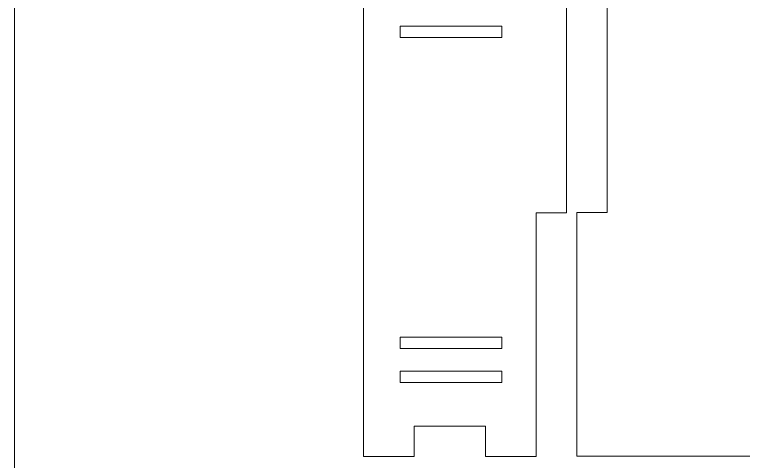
# Model space of a CAD drawing. Header units: millimetres. Extents: x -989 to 989, y -553 to 553.
# Drawn here: x -988.7 to -916.9, y 271.3 to 315.3 of the extents above; entities that cross this region are included whole.
import ezdxf

# ---------------------------------------------------------------- set-up
doc = ezdxf.new("R2010")
doc.units = ezdxf.units.MM
doc.header["$MEASUREMENT"] = 0
doc.layers.add('Camada 1', color=7, linetype='Continuous')

msp = doc.modelspace()

# ---------------------------------------------------------------- linework, layer by layer
at = {"layer": 'Camada 1', "color": 142, "lineweight": 20}
msp.add_lwpolyline([(-988.6795, 150.4111), (-790.9437, 150.4111), (-790.9437, 414.1477), (-988.6795, 414.1477), (-988.6795, 150.4111)], close=True, dxfattribs=at)
at = {"layer": 'Camada 1', "lineweight": 9}
for points, knots in [([(-954.3115, 271.7565), (-954.3115, 301.848), (-954.3115, 325.665), (-954.3115, 355.7565), (-954.3115, 355.7565), (-954.3115, 355.7565), (-949.3115, 355.7565), (-949.3115, 355.7565), (-949.3115, 355.7565), (-949.3115, 355.7565), (-949.3115, 358.7565), (-949.3115, 358.7565), (-949.3115, 358.7565), (-949.3115, 358.7565), (-942.3115, 358.7565), (-942.3115, 358.7565), (-942.3115, 358.7565), (-942.3115, 358.7565), (-942.3115, 355.7565), (-942.3115, 355.7565), (-942.3115, 355.7565), (-942.3115, 355.7565), (-937.3115, 355.7565), (-937.3115, 355.7565), (-937.3115, 355.7565), (-937.3115, 355.7565), (-937.3115, 346.2565), (-937.3115, 346.2565), (-937.3115, 346.2565), (-937.3115, 346.2565), (-937.3115, 346.2565), (-937.3115, 346.2565), (-937.3115, 346.2565), (-937.3115, 346.2565), (-937.3115, 334.7797), (-937.3115, 334.7797), (-937.3115, 334.7797), (-937.3115, 334.7797), (-934.3115, 334.7797), (-934.3115, 334.7797), (-934.3115, 334.7797), (-934.3115, 322.537), (-934.3115, 307.9996), (-934.3115, 295.7569), (-934.3115, 295.7569), (-934.3115, 295.7569), (-937.3115, 295.7569), (-937.3115, 295.7569), (-937.3115, 295.7569), (-937.3115, 295.7569), (-937.3115, 284.2565), (-937.3115, 284.2565), (-937.3115, 284.2565), (-937.3115, 284.2565), (-937.3115, 284.2565), (-937.3115, 284.2565), (-937.3115, 284.2565), (-937.3115, 284.2565), (-937.3115, 271.7565), (-937.3115, 271.7565), (-937.3115, 271.7565), (-937.3115, 271.7565), (-942.3115, 271.7565), (-942.3115, 271.7565), (-942.3115, 271.7565), (-942.3115, 271.7565), (-942.3115, 274.7565), (-942.3115, 274.7565), (-942.3115, 274.7565), (-942.3115, 274.7565), (-949.3115, 274.7565), (-949.3115, 274.7565), (-949.3115, 274.7565), (-949.3115, 274.7565), (-949.3115, 271.7565), (-949.3115, 271.7565), (-949.3115, 271.7565), (-949.3115, 271.7565), (-954.3115, 271.7565), (-954.3115, 271.7565)], [0, 0, 0, 0, 0.047619, 0.047619, 0.047619, 0.047619, 0.0952381, 0.0952381, 0.0952381, 0.0952381, 0.1428571, 0.1428571, 0.1428571, 0.1428571, 0.1904762, 0.1904762, 0.1904762, 0.1904762, 0.2380952, 0.2380952, 0.2380952, 0.2380952, 0.2857143, 0.2857143, 0.2857143, 0.2857143, 0.3333333, 0.3333333, 0.3333333, 0.3333333, 0.3809524, 0.3809524, 0.3809524, 0.3809524, 0.4285714, 0.4285714, 0.4285714, 0.4285714, 0.4761905, 0.4761905, 0.4761905, 0.4761905, 0.5238095, 0.5238095, 0.5238095, 0.5238095, 0.5714286, 0.5714286, 0.5714286, 0.5714286, 0.6190476, 0.6190476, 0.6190476, 0.6190476, 0.6666667, 0.6666667, 0.6666667, 0.6666667, 0.7142857, 0.7142857, 0.7142857, 0.7142857, 0.7619048, 0.7619048, 0.7619048, 0.7619048, 0.8095238, 0.8095238, 0.8095238, 0.8095238, 0.8571429, 0.8571429, 0.8571429, 0.8571429, 0.9047619, 0.9047619, 0.9047619, 0.9047619, 1, 1, 1, 1]), ([(-933.3115, 358.7797), (-922.9782, 358.7797), (-919.6815, 358.7797), (-909.3482, 358.7797), (-909.3482, 358.7797), (-909.3482, 358.7797), (-909.3482, 355.7797), (-909.3482, 355.7797), (-909.3482, 355.7797), (-897.1055, 355.7797), (-882.5385, 355.7797), (-870.2958, 355.7797), (-870.2958, 355.7797), (-870.2958, 355.7797), (-870.2958, 358.7797), (-870.2958, 358.7797), (-870.2958, 358.7797), (-859.9625, 358.7797), (-856.6448, 358.7797), (-846.3115, 358.7797), (-846.3115, 358.7797), (-846.3115, 350.4464), (-846.3115, 343.113), (-846.3115, 334.7797), (-846.3115, 334.7797), (-846.3115, 334.7797), (-849.3115, 334.7797), (-849.3115, 334.7797), (-849.3115, 334.7797), (-849.3115, 322.537), (-849.3115, 308.0224), (-849.3115, 295.7797), (-849.3115, 295.7797), (-849.3115, 295.7797), (-846.3115, 295.7797), (-846.3115, 295.7797), (-846.3115, 295.7797), (-846.3115, 287.4464), (-846.3115, 280.113), (-846.3115, 271.7797), (-846.3115, 271.7797), (-854.6448, 271.7797), (-861.9782, 271.7797), (-870.3115, 271.7797), (-870.3115, 271.7797), (-870.3115, 271.7797), (-870.3115, 274.7797), (-870.3115, 274.7797), (-870.3115, 274.7797), (-882.5542, 274.7797), (-897.0688, 274.7797), (-909.3115, 274.7797), (-909.3115, 274.7797), (-909.3115, 274.7797), (-909.3115, 271.7797), (-909.3115, 271.7797), (-909.3115, 271.7797), (-917.6448, 271.7797), (-924.9782, 271.7797), (-933.3115, 271.7797), (-933.3115, 271.7797), (-933.3115, 280.113), (-933.3115, 287.4464), (-933.3115, 295.7797), (-933.3115, 295.7797), (-933.3115, 295.7797), (-930.3115, 295.7797), (-930.3115, 295.7797), (-930.3115, 295.7797), (-930.3115, 308.0224), (-930.3115, 322.537), (-930.3115, 334.7797), (-930.3115, 334.7797), (-930.3115, 334.7797), (-933.3115, 334.7797), (-933.3115, 334.7797), (-933.3115, 334.7797), (-933.3115, 343.113), (-933.3115, 350.4464), (-933.3115, 358.7797)], [0, 0, 0, 0, 0.047619, 0.047619, 0.047619, 0.047619, 0.0952381, 0.0952381, 0.0952381, 0.0952381, 0.1428571, 0.1428571, 0.1428571, 0.1428571, 0.1904762, 0.1904762, 0.1904762, 0.1904762, 0.2380952, 0.2380952, 0.2380952, 0.2380952, 0.2857143, 0.2857143, 0.2857143, 0.2857143, 0.3333333, 0.3333333, 0.3333333, 0.3333333, 0.3809524, 0.3809524, 0.3809524, 0.3809524, 0.4285714, 0.4285714, 0.4285714, 0.4285714, 0.4761905, 0.4761905, 0.4761905, 0.4761905, 0.5238095, 0.5238095, 0.5238095, 0.5238095, 0.5714286, 0.5714286, 0.5714286, 0.5714286, 0.6190476, 0.6190476, 0.6190476, 0.6190476, 0.6666667, 0.6666667, 0.6666667, 0.6666667, 0.7142857, 0.7142857, 0.7142857, 0.7142857, 0.7619048, 0.7619048, 0.7619048, 0.7619048, 0.8095238, 0.8095238, 0.8095238, 0.8095238, 0.8571429, 0.8571429, 0.8571429, 0.8571429, 0.9047619, 0.9047619, 0.9047619, 0.9047619, 1, 1, 1, 1]), ([(-950.6998, 313.0301), (-950.6998, 313.0301), (-950.6998, 314.1433), (-950.6998, 314.1433), (-950.6998, 314.1433), (-950.6998, 314.1433), (-940.6998, 314.1433), (-940.6998, 314.1433), (-940.6998, 314.1433), (-940.6998, 314.1433), (-940.6998, 313.0301), (-940.6998, 313.0301), (-940.6998, 313.0301), (-940.6998, 313.0301), (-950.6998, 313.0301), (-950.6998, 313.0301)], [0, 0, 0, 0, 0.2, 0.2, 0.2, 0.2, 0.4, 0.4, 0.4, 0.4, 0.6, 0.6, 0.6, 0.6, 1, 1, 1, 1]), ([(-950.6998, 282.378), (-950.6998, 282.378), (-950.6998, 283.4912), (-950.6998, 283.4912), (-950.6998, 283.4912), (-950.6998, 283.4912), (-940.6998, 283.4912), (-940.6998, 283.4912), (-940.6998, 283.4912), (-940.6998, 283.4912), (-940.6998, 282.378), (-940.6998, 282.378), (-940.6998, 282.378), (-940.6998, 282.378), (-950.6998, 282.378), (-950.6998, 282.378)], [0, 0, 0, 0, 0.2, 0.2, 0.2, 0.2, 0.4, 0.4, 0.4, 0.4, 0.6, 0.6, 0.6, 0.6, 1, 1, 1, 1]), ([(-950.6998, 279.0384), (-950.6998, 279.0384), (-950.6998, 280.1516), (-950.6998, 280.1516), (-950.6998, 280.1516), (-950.6998, 280.1516), (-940.6998, 280.1516), (-940.6998, 280.1516), (-940.6998, 280.1516), (-940.6998, 280.1516), (-940.6998, 279.0384), (-940.6998, 279.0384), (-940.6998, 279.0384), (-940.6998, 279.0384), (-950.6998, 279.0384), (-950.6998, 279.0384)], [0, 0, 0, 0, 0.2, 0.2, 0.2, 0.2, 0.4, 0.4, 0.4, 0.4, 0.6, 0.6, 0.6, 0.6, 1, 1, 1, 1])]:
    msp.add_open_spline(points, degree=3, knots=knots, dxfattribs=at)

doc.saveas('drawing.dxf')
